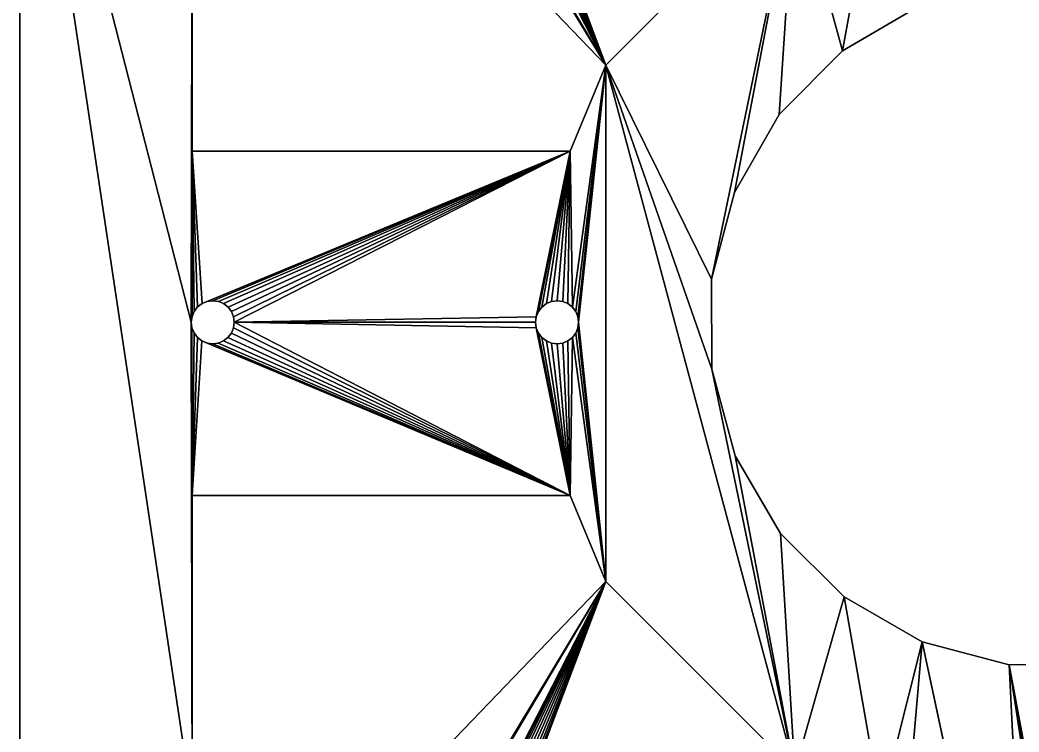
# Model space of a CAD drawing. Header units: metres. Extents: x 0.5 to 11.6, y 0.4 to 11.6.
# Drawn here: x 5.632 to 8.533, y 7.42 to 9.488 of the extents above; entities that cross this region are included whole.
import ezdxf

# ---------------------------------------------------------------- set-up
doc = ezdxf.new("R2010")
doc.units = ezdxf.units.M

msp = doc.modelspace()

# ---------------------------------------------------------------- meshes
at = {"layer": 'OutsideLine'}
mesh = msp.add_polyface(dxfattribs=at)
corners = [(8.132, 10.9198), (8.5645, 11.0666), (8.2466, 9.5302), (8.5623, 11.0504), (8.4985, 9.5985), (7.6409, 8.4741), (7.3329, 9.3575), (7.6401, 8.7351), (6.9554, 10.3703), (6.9463, 10.8055), (7.882, 9.9065), (6.9622, 10.3555), (6.965, 10.3394), (7.707, 8.9875), (7.8368, 9.2139), (8.0209, 9.3991), (8.132, 10.0101), (8.5737, 10.019), (8.7596, 9.5993), (8.5674, 10.034), (8.5652, 10.0502), (8.5837, 10.0061), (8.5967, 9.9962), (8.5707, 11.0191), (8.5673, 10.0664), (8.5735, 10.0815), (8.5806, 11.0062), (8.5834, 10.0945), (8.5936, 10.9963), (8.5963, 10.1044), (8.6087, 10.99), (8.6114, 10.1107), (8.6248, 10.9879), (8.6276, 10.1129), (8.641, 10.99), (8.6437, 10.1108), (7.1477, 8.6546), (7.2294, 9.1075), (7.1607, 8.6645), (7.1757, 8.6707), (7.1919, 8.6729), (7.2081, 8.6707), (7.2232, 8.6645), (7.2361, 8.6546), (7.246, 8.6416), (7.2523, 8.6265), (7.2544, 8.6104), (7.3329, 7.8575)]
mesh.append_faces([[corners[k] for k in face] for face in [(2, 3, 4), (5, 6, 7), (8, 10, 11), (11, 10, 12), (7, 10, 13), (13, 10, 14), (14, 10, 15), (15, 16, 2), (4, 17, 18), (17, 4, 19), (19, 4, 20), (20, 23, 24), (24, 23, 25), (25, 26, 27), (27, 28, 29), (29, 30, 31), (31, 32, 33), (33, 34, 35), (36, 37, 38), (38, 37, 39), (39, 37, 40), (40, 37, 41), (41, 37, 42), (42, 37, 43), (43, 6, 44), (44, 6, 45), (45, 6, 46)]], dxfattribs={"vtx0": -1, "vtx1": -1})
mesh.append_faces([[corners[k] for k in face] for face in [(0, 1, 2), (12, 10, 6), (6, 10, 7), (20, 4, 3), (46, 6, 47)]], dxfattribs={"vtx0": -1, "vtx1": -1, "vtx2": -1})
mesh.append_faces([[corners[k] for k in face] for face in [(8, 9, 10), (15, 10, 16), (2, 16, 0), (18, 17, 21), (18, 21, 22), (43, 37, 6)]], dxfattribs={"vtx0": -1, "vtx2": -1})
mesh = msp.add_polyface(dxfattribs=at)
corners = [(8.5645, 11.0666, 0.0625), (8.132, 10.9198, 0.0625), (8.2466, 9.5302, 0.0625), (8.5623, 11.0504, 0.0625), (8.4985, 9.5985, 0.0625), (6.9463, 10.8055, 0.0625), (6.9554, 10.3703, 0.0625), (7.882, 9.9065, 0.0625), (6.9622, 10.3555, 0.0625), (6.965, 10.3394, 0.0625), (7.3329, 9.3575, 0.0625), (7.6401, 8.7351, 0.0625), (7.707, 8.9875, 0.0625), (7.8368, 9.2139, 0.0625), (8.0209, 9.3991, 0.0625), (8.132, 10.0101, 0.0625), (7.6409, 8.4741, 0.0625), (8.5707, 11.0191, 0.0625), (8.5652, 10.0502, 0.0625), (8.5673, 10.0664, 0.0625), (8.5735, 10.0815, 0.0625), (8.5806, 11.0062, 0.0625), (8.5834, 10.0945, 0.0625), (8.5936, 10.9963, 0.0625), (8.5963, 10.1044, 0.0625), (8.6087, 10.99, 0.0625), (8.6114, 10.1107, 0.0625), (8.6248, 10.9879, 0.0625), (8.6276, 10.1129, 0.0625), (8.641, 10.99, 0.0625), (8.6437, 10.1108, 0.0625), (8.5674, 10.034, 0.0625), (8.5737, 10.019, 0.0625), (8.7596, 9.5993, 0.0625), (8.5837, 10.0061, 0.0625), (8.5967, 9.9962, 0.0625), (7.2294, 9.1075, 0.0625), (7.1378, 8.6416, 0.0625), (7.1477, 8.6546, 0.0625), (7.1607, 8.6645, 0.0625), (7.1757, 8.6707, 0.0625), (7.1919, 8.6729, 0.0625), (7.2081, 8.6707, 0.0625), (7.2232, 8.6645, 0.0625), (7.2361, 8.6546, 0.0625), (7.246, 8.6416, 0.0625), (7.2523, 8.6265, 0.0625), (7.2544, 8.6104, 0.0625)]
mesh.append_faces([[corners[k] for k in face] for face in [(5, 6, 7), (7, 14, 15), (15, 2, 1), (18, 4, 31), (31, 4, 32), (32, 33, 34), (34, 33, 35), (36, 44, 10)]], dxfattribs={"vtx0": -1, "vtx1": -1})
mesh.append_faces([[corners[k] for k in face] for face in [(0, 1, 2), (7, 9, 10), (7, 10, 11), (4, 18, 3)]], dxfattribs={"vtx0": -1, "vtx1": -1, "vtx2": -1})
mesh.append_faces([[corners[k] for k in face] for face in [(3, 2, 4), (7, 6, 8), (7, 8, 9), (7, 11, 12), (7, 12, 13), (7, 13, 14), (15, 14, 2), (10, 16, 11), (17, 18, 19), (17, 19, 20), (21, 20, 22), (23, 22, 24), (25, 24, 26), (27, 26, 28), (29, 28, 30), (32, 4, 33), (36, 37, 38), (36, 38, 39), (36, 39, 40), (36, 40, 41), (36, 41, 42), (36, 42, 43), (36, 43, 44), (10, 44, 45), (10, 45, 46), (10, 46, 47)]], dxfattribs={"vtx0": -1, "vtx2": -1})
mesh = msp.add_polyface(dxfattribs=at)
corners = [(5.632, 10.5518), (6.132, 9.9912), (6.1294, 8.6105), (6.3197, 10.8725), (6.1316, 8.6267), (6.132, 7.2119), (6.321, 10.8402), (6.4339, 10.2932), (6.436, 10.8297), (7.3329, 9.3575), (6.4416, 10.845), (6.4431, 10.8612), (6.8497, 10.3035), (6.8428, 10.3183), (6.8401, 10.3344), (6.8601, 10.291), (6.8734, 10.2816), (6.8888, 10.2759), (6.905, 10.2745), (6.9211, 10.2772), (6.9359, 10.2841), (6.9484, 10.2945), (6.9579, 10.3078), (6.9635, 10.3231), (6.965, 10.3394), (6.132, 9.1075), (6.1379, 8.6418), (6.1478, 8.6547), (6.1608, 8.6646), (7.2294, 9.1075), (6.1759, 8.6708), (6.1921, 8.6729), (6.2083, 8.6707), (6.2233, 8.6644), (6.2362, 8.6544), (6.2461, 8.6415), (6.2523, 8.6264), (6.2544, 8.6102), (7.1315, 8.6265), (7.1294, 8.6104), (7.1378, 8.6416), (7.1477, 8.6546)]
mesh.append_faces([[corners[k] for k in face] for face in [(2, 1, 4), (1, 6, 7), (7, 8, 9), (12, 11, 13), (13, 11, 14), (4, 25, 26), (25, 4, 1), (26, 25, 27), (27, 25, 28), (28, 29, 30), (30, 29, 31), (31, 29, 32), (32, 29, 33), (33, 29, 34), (34, 29, 35), (35, 29, 36), (36, 29, 37), (38, 29, 40), (40, 29, 41)]], dxfattribs={"vtx0": -1, "vtx1": -1})
mesh.append_faces([[corners[k] for k in face] for face in [(0, 1, 2), (1, 0, 3), (5, 0, 2), (9, 11, 12), (37, 29, 38)]], dxfattribs={"vtx0": -1, "vtx1": -1, "vtx2": -1})
mesh.append_faces([[corners[k] for k in face] for face in [(9, 8, 10), (9, 10, 11), (9, 12, 15), (9, 15, 16), (9, 16, 17), (9, 17, 18), (9, 18, 19), (9, 19, 20), (9, 20, 21), (9, 21, 22), (9, 22, 23), (9, 23, 24), (28, 25, 29), (37, 38, 39)]], dxfattribs={"vtx0": -1, "vtx2": -1})
mesh = msp.add_polyface(dxfattribs=at)
corners = [(6.9463, 10.8055, 0.0625), (6.8416, 10.3507, 0.0625), (6.8472, 10.366, 0.0625), (5.632, 10.5518, 0.0625), (6.132, 7.2119, 0.0625), (6.1294, 8.6105, 0.0625), (6.3197, 10.8725, 0.0625), (6.132, 9.9912, 0.0625), (6.1316, 8.6267, 0.0625), (6.132, 9.1075, 0.0625), (6.321, 10.8402, 0.0625), (6.4339, 10.2932, 0.0625), (6.436, 10.8297, 0.0625), (7.3329, 9.3575, 0.0625), (6.4416, 10.845, 0.0625), (6.4431, 10.8612, 0.0625), (6.8497, 10.3035, 0.0625), (6.8428, 10.3183, 0.0625), (6.8401, 10.3344, 0.0625), (6.8601, 10.291, 0.0625), (6.8734, 10.2816, 0.0625), (6.8888, 10.2759, 0.0625), (6.905, 10.2745, 0.0625), (6.9211, 10.2772, 0.0625), (6.9359, 10.2841, 0.0625), (6.9484, 10.2945, 0.0625), (6.9579, 10.3078, 0.0625), (6.9635, 10.3231, 0.0625), (6.965, 10.3394, 0.0625), (6.1379, 8.6418, 0.0625), (6.1478, 8.6547, 0.0625), (6.1608, 8.6646, 0.0625), (7.2294, 9.1075, 0.0625), (6.1759, 8.6708, 0.0625), (6.1921, 8.6729, 0.0625), (6.2083, 8.6707, 0.0625), (6.2233, 8.6644, 0.0625), (6.2362, 8.6544, 0.0625), (6.2461, 8.6415, 0.0625), (6.2523, 8.6264, 0.0625), (6.2544, 8.6102, 0.0625), (7.1315, 8.6265, 0.0625), (7.1294, 8.6104, 0.0625), (7.1378, 8.6416, 0.0625)]
mesh.append_faces([[corners[k] for k in face] for face in [(7, 8, 9), (12, 13, 14), (14, 13, 15), (16, 13, 19), (19, 13, 20), (20, 13, 21), (21, 13, 22), (22, 13, 23), (23, 13, 24), (24, 13, 25), (25, 13, 26), (26, 13, 27), (27, 13, 28), (29, 9, 8), (9, 31, 32), (41, 40, 42)]], dxfattribs={"vtx0": -1, "vtx1": -1})
mesh.append_faces([[corners[k] for k in face] for face in [(3, 4, 5), (6, 3, 7), (7, 3, 5), (15, 13, 16), (32, 40, 41)]], dxfattribs={"vtx0": -1, "vtx1": -1, "vtx2": -1})
mesh.append_faces([[corners[k] for k in face] for face in [(0, 1, 2), (7, 5, 8), (10, 7, 11), (12, 11, 13), (15, 16, 17), (15, 17, 18), (9, 29, 30), (9, 30, 31), (32, 31, 33), (32, 33, 34), (32, 34, 35), (32, 35, 36), (32, 36, 37), (32, 37, 38), (32, 38, 39), (32, 39, 40), (32, 41, 43)]], dxfattribs={"vtx0": -1, "vtx2": -1})
mesh = msp.add_polyface(dxfattribs=at)
corners = [(6.321, 6.3376), (5.632, 6.6631), (6.132, 7.2119), (5.632, 10.5518), (6.1294, 8.6105), (6.1315, 8.5944), (6.9463, 6.4095), (6.8428, 6.8595), (6.8497, 6.8447), (6.3197, 6.37), (6.4339, 6.9218), (6.4404, 6.3748), (7.3329, 7.8575), (6.4431, 6.3587), (6.8472, 6.9071), (6.8416, 6.8918), (6.8566, 6.9205), (6.8692, 6.9309), (6.884, 6.9377), (6.9, 6.9405), (6.9163, 6.939), (6.9316, 6.9334), (6.9449, 6.924), (6.9554, 6.9114), (6.9622, 6.8966), (6.965, 6.8805), (6.132, 8.1075), (6.1377, 8.5793), (6.1476, 8.5663), (6.1605, 8.5563), (7.2294, 8.1075), (6.1756, 8.55), (6.1917, 8.5479), (6.2079, 8.5499), (6.223, 8.5561), (6.236, 8.566), (6.2459, 8.579), (6.2522, 8.594), (6.2544, 8.6102), (7.1315, 8.5942), (7.1294, 8.6104), (7.1378, 8.5791), (7.1477, 8.5662), (7.1607, 8.5562), (7.1757, 8.55)]
mesh.append_faces([[corners[k] for k in face] for face in [(11, 12, 13), (14, 12, 16), (16, 12, 17), (17, 12, 18), (18, 12, 19), (19, 12, 20), (20, 12, 21), (21, 12, 22), (22, 12, 23), (23, 12, 24), (24, 12, 25), (26, 29, 30), (39, 38, 40)]], dxfattribs={"vtx0": -1, "vtx1": -1})
mesh.append_faces([[corners[k] for k in face] for face in [(0, 1, 2), (13, 12, 14), (30, 38, 39)]], dxfattribs={"vtx0": -1, "vtx1": -1, "vtx2": -1})
mesh.append_faces([[corners[k] for k in face] for face in [(2, 1, 3), (2, 4, 5), (6, 7, 8), (9, 2, 10), (11, 10, 12), (13, 14, 15), (5, 26, 2), (26, 5, 27), (26, 27, 28), (26, 28, 29), (30, 29, 31), (30, 31, 32), (30, 32, 33), (30, 33, 34), (30, 34, 35), (30, 35, 36), (30, 36, 37), (30, 37, 38), (30, 39, 41), (30, 41, 42), (30, 42, 43), (30, 43, 44)]], dxfattribs={"vtx0": -1, "vtx2": -1})
mesh = msp.add_polyface(dxfattribs=at)
corners = [(6.8428, 6.8595, 0.0625), (6.9463, 6.4095, 0.0625), (6.8497, 6.8447, 0.0625), (6.8601, 6.8321, 0.0625), (5.632, 6.6631, 0.0625), (6.132, 7.2119, 0.0625), (5.632, 10.5518, 0.0625), (6.321, 6.3376, 0.0625), (6.1294, 8.6105, 0.0625), (6.1315, 8.5944, 0.0625), (6.132, 8.1075, 0.0625), (6.1377, 8.5793, 0.0625), (6.1476, 8.5663, 0.0625), (6.1605, 8.5563, 0.0625), (7.2294, 8.1075, 0.0625), (6.1756, 8.55, 0.0625), (6.1917, 8.5479, 0.0625), (6.2079, 8.5499, 0.0625), (6.223, 8.5561, 0.0625), (6.236, 8.566, 0.0625), (6.2459, 8.579, 0.0625), (6.2522, 8.594, 0.0625), (6.2544, 8.6102, 0.0625), (7.1315, 8.5942, 0.0625), (7.1294, 8.6104, 0.0625), (7.1378, 8.5791, 0.0625), (7.1477, 8.5662, 0.0625), (7.1607, 8.5562, 0.0625), (6.3197, 6.37, 0.0625), (6.4339, 6.9218, 0.0625), (6.4404, 6.3748, 0.0625), (7.3329, 7.8575, 0.0625), (6.4431, 6.3587, 0.0625), (6.8472, 6.9071, 0.0625), (6.8416, 6.8918, 0.0625), (6.8566, 6.9205, 0.0625), (6.8692, 6.9309, 0.0625), (6.884, 6.9377, 0.0625), (6.9, 6.9405, 0.0625), (6.9163, 6.939, 0.0625), (6.9316, 6.9334, 0.0625), (6.9449, 6.924, 0.0625), (6.9554, 6.9114, 0.0625), (6.9622, 6.8966, 0.0625), (6.965, 6.8805, 0.0625)]
mesh.append_faces([[corners[k] for k in face] for face in [(0, 1, 2), (2, 1, 3), (4, 5, 6), (8, 5, 9), (9, 10, 11), (10, 9, 5), (11, 10, 12), (12, 10, 13), (13, 14, 15), (15, 14, 16), (16, 14, 17), (17, 14, 18), (18, 14, 19), (19, 14, 20), (20, 14, 21), (21, 14, 22), (23, 14, 25), (25, 14, 26), (26, 14, 27), (5, 28, 29), (29, 30, 31), (33, 32, 34)]], dxfattribs={"vtx0": -1, "vtx1": -1})
mesh.append_faces([[corners[k] for k in face] for face in [(5, 4, 7), (22, 14, 23), (31, 32, 33)]], dxfattribs={"vtx0": -1, "vtx1": -1, "vtx2": -1})
mesh.append_faces([[corners[k] for k in face] for face in [(13, 10, 14), (22, 23, 24), (31, 30, 32), (31, 33, 35), (31, 35, 36), (31, 36, 37), (31, 37, 38), (31, 38, 39), (31, 39, 40), (31, 40, 41), (31, 41, 42), (31, 42, 43), (31, 43, 44)]], dxfattribs={"vtx0": -1, "vtx2": -1})
mesh = msp.add_polyface(dxfattribs=at)
corners = [(5.632, 10.5518, 0.0625), (5.632, 6.6631), (5.632, 6.6631, 0.0625), (5.632, 10.5518)]
mesh.append_faces([[corners[k] for k in face] for face in [(0, 1, 2), (1, 0, 3)]], dxfattribs={"vtx0": -1})
mesh = msp.add_polyface(dxfattribs=at)
corners = [(6.4339, 10.2932, 0.0625), (7.3329, 9.3575), (7.3329, 9.3575, 0.0625), (6.4339, 10.2932)]
mesh.append_faces([[corners[k] for k in face] for face in [(0, 1, 2), (1, 0, 3)]], dxfattribs={"vtx0": -1})
mesh = msp.add_polyface(dxfattribs=at)
corners = [(6.132, 9.9912), (6.132, 9.1075, 0.0625), (6.132, 9.1075), (6.132, 9.9912, 0.0625)]
mesh.append_faces([[corners[k] for k in face] for face in [(0, 1, 2), (1, 0, 3)]], dxfattribs={"vtx0": -1})
mesh = msp.add_polyface(dxfattribs=at)
corners = [(8.2466, 9.5302, 0.0625), (8.0209, 9.3991), (8.2466, 9.5302), (8.0209, 9.3991, 0.0625)]
mesh.append_faces([[corners[k] for k in face] for face in [(0, 1, 2), (1, 0, 3)]], dxfattribs={"vtx0": -1})
mesh = msp.add_polyface(dxfattribs=at)
corners = [(8.0209, 9.3991), (7.8368, 9.2139, 0.0625), (7.8368, 9.2139), (8.0209, 9.3991, 0.0625)]
mesh.append_faces([[corners[k] for k in face] for face in [(0, 1, 2), (1, 0, 3)]], dxfattribs={"vtx0": -1})
mesh = msp.add_polyface(dxfattribs=at)
corners = [(8.5787, 6.1542), (8.132, 6.2914), (8.252, 7.6825), (8.5766, 6.1703), (8.5043, 7.6157), (8.5736, 7.1701), (8.5758, 7.154), (6.9463, 6.4095), (6.9484, 6.8356), (7.882, 7.3084), (6.9579, 6.849), (6.9635, 6.8643), (6.965, 6.8805), (7.3329, 7.8575), (7.3329, 9.3575), (7.6409, 8.4741), (7.7092, 8.2221), (7.8404, 7.9964), (8.0255, 7.8124), (8.132, 7.2049), (8.5757, 7.1863), (8.5819, 7.2014), (8.7654, 7.6164), (8.5918, 7.2144), (8.6047, 7.2244), (8.6198, 7.2307), (8.5821, 7.1389), (8.5849, 6.2016), (8.5921, 7.126), (8.5949, 6.2145), (8.6051, 7.1161), (8.6078, 6.2245), (8.6201, 7.1099), (8.6229, 6.2307), (8.6363, 7.1078), (8.6391, 6.2328), (8.6525, 7.11), (8.6552, 6.2307), (8.6676, 7.1163), (7.2294, 8.1075), (7.1757, 8.55), (7.1919, 8.5479), (7.2081, 8.55), (7.2232, 8.5562), (7.2361, 8.5662), (7.246, 8.5791), (7.2523, 8.5942), (7.2544, 8.6104)]
mesh.append_faces([[corners[k] for k in face] for face in [(7, 8, 9), (9, 18, 19), (19, 2, 1), (20, 4, 21), (21, 22, 23), (23, 22, 24), (24, 22, 25), (26, 3, 6), (39, 44, 13)]], dxfattribs={"vtx0": -1, "vtx1": -1})
mesh.append_faces([[corners[k] for k in face] for face in [(0, 1, 2), (3, 4, 5), (9, 12, 13), (9, 13, 14), (9, 14, 15)]], dxfattribs={"vtx0": -1, "vtx1": -1, "vtx2": -1})
mesh.append_faces([[corners[k] for k in face] for face in [(3, 2, 4), (3, 5, 6), (9, 8, 10), (9, 10, 11), (9, 11, 12), (9, 15, 16), (9, 16, 17), (9, 17, 18), (19, 18, 2), (4, 20, 5), (21, 4, 22), (27, 26, 28), (29, 28, 30), (31, 30, 32), (33, 32, 34), (35, 34, 36), (37, 36, 38), (39, 40, 41), (39, 41, 42), (39, 42, 43), (39, 43, 44), (13, 44, 45), (13, 45, 46), (13, 46, 47)]], dxfattribs={"vtx0": -1, "vtx2": -1})
mesh = msp.add_polyface(dxfattribs=at)
corners = [(8.132, 7.2049, 0.0625), (8.5787, 6.1542, 0.0625), (8.252, 7.6825, 0.0625), (8.5766, 6.1703, 0.0625), (8.5043, 7.6157, 0.0625), (8.5736, 7.1701, 0.0625), (8.5758, 7.154, 0.0625), (6.9484, 6.8356, 0.0625), (6.9463, 6.4095, 0.0625), (7.882, 7.3084, 0.0625), (6.9579, 6.849, 0.0625), (6.9635, 6.8643, 0.0625), (6.965, 6.8805, 0.0625), (7.3329, 7.8575, 0.0625), (7.3329, 9.3575, 0.0625), (7.6409, 8.4741, 0.0625), (7.7092, 8.2221, 0.0625), (7.8404, 7.9964, 0.0625), (8.0255, 7.8124, 0.0625), (8.5821, 7.1389, 0.0625), (8.5849, 6.2016, 0.0625), (8.5921, 7.126, 0.0625), (8.5949, 6.2145, 0.0625), (8.6051, 7.1161, 0.0625), (8.6078, 6.2245, 0.0625), (8.6201, 7.1099, 0.0625), (8.6229, 6.2307, 0.0625), (8.6363, 7.1078, 0.0625), (8.6391, 6.2328, 0.0625), (8.6525, 7.11, 0.0625), (8.6552, 6.2307, 0.0625), (8.6676, 7.1163, 0.0625), (8.5819, 7.2014, 0.0625), (8.7654, 7.6164, 0.0625), (8.5757, 7.1863, 0.0625), (8.5918, 7.2144, 0.0625), (8.6047, 7.2244, 0.0625), (7.1607, 8.5562, 0.0625), (7.2294, 8.1075, 0.0625), (7.1757, 8.55, 0.0625), (7.1919, 8.5479, 0.0625), (7.2081, 8.55, 0.0625), (7.2232, 8.5562, 0.0625), (7.2361, 8.5662, 0.0625), (7.246, 8.5791, 0.0625), (7.2523, 8.5942, 0.0625), (7.2544, 8.6104, 0.0625)]
mesh.append_faces([[corners[k] for k in face] for face in [(2, 3, 4), (5, 3, 6), (7, 9, 10), (10, 9, 11), (11, 9, 12), (15, 9, 16), (16, 9, 17), (17, 9, 18), (18, 0, 2), (19, 20, 21), (21, 22, 23), (23, 24, 25), (25, 26, 27), (27, 28, 29), (29, 30, 31), (4, 32, 33), (32, 4, 34), (34, 4, 5), (37, 38, 39), (39, 38, 40), (40, 38, 41), (41, 38, 42), (42, 38, 43), (43, 13, 44), (44, 13, 45), (45, 13, 46)]], dxfattribs={"vtx0": -1, "vtx1": -1})
mesh.append_faces([[corners[k] for k in face] for face in [(0, 1, 2), (4, 3, 5), (12, 9, 13), (13, 9, 14), (14, 9, 15), (14, 46, 13)]], dxfattribs={"vtx0": -1, "vtx1": -1, "vtx2": -1})
mesh.append_faces([[corners[k] for k in face] for face in [(7, 8, 9), (18, 9, 0), (3, 19, 6), (33, 32, 35), (33, 35, 36), (43, 38, 13)]], dxfattribs={"vtx0": -1, "vtx2": -1})
mesh = msp.add_polyface(dxfattribs=at)
corners = [(7.3329, 9.3575, 0.0625), (7.2294, 9.1075), (7.2294, 9.1075, 0.0625), (7.3329, 9.3575)]
mesh.append_faces([[corners[k] for k in face] for face in [(0, 1, 2), (1, 0, 3)]], dxfattribs={"vtx0": -1})
mesh = msp.add_polyface(dxfattribs=at)
corners = [(7.8368, 9.2139), (7.707, 8.9875, 0.0625), (7.707, 8.9875), (7.8368, 9.2139, 0.0625)]
mesh.append_faces([[corners[k] for k in face] for face in [(0, 1, 2), (1, 0, 3)]], dxfattribs={"vtx0": -1})
mesh = msp.add_polyface(dxfattribs=at)
corners = [(6.132, 9.1075, 0.0625), (7.2294, 9.1075), (6.132, 9.1075), (7.2294, 9.1075, 0.0625)]
mesh.append_faces([[corners[k] for k in face] for face in [(0, 1, 2), (1, 0, 3)]], dxfattribs={"vtx0": -1})
mesh = msp.add_polyface(dxfattribs=at)
corners = [(7.707, 8.9875), (7.6401, 8.7351, 0.0625), (7.6401, 8.7351), (7.707, 8.9875, 0.0625)]
mesh.append_faces([[corners[k] for k in face] for face in [(0, 1, 2), (1, 0, 3)]], dxfattribs={"vtx0": -1})
mesh = msp.add_polyface(dxfattribs=at)
corners = [(7.6401, 8.7351), (7.6409, 8.4741, 0.0625), (7.6409, 8.4741), (7.6401, 8.7351, 0.0625)]
mesh.append_faces([[corners[k] for k in face] for face in [(0, 1, 2), (1, 0, 3)]], dxfattribs={"vtx0": -1})
mesh = msp.add_polyface(dxfattribs=at)
corners = [(6.1478, 8.6547), (6.1379, 8.6418, 0.0625), (6.1379, 8.6418), (6.1478, 8.6547, 0.0625)]
mesh.append_faces([[corners[k] for k in face] for face in [(0, 1, 2), (1, 0, 3)]], dxfattribs={"vtx0": -1})
mesh = msp.add_polyface(dxfattribs=at)
corners = [(6.1608, 8.6646, 0.0625), (6.1478, 8.6547), (6.1608, 8.6646), (6.1478, 8.6547, 0.0625)]
mesh.append_faces([[corners[k] for k in face] for face in [(0, 1, 2), (1, 0, 3)]], dxfattribs={"vtx0": -1})
mesh = msp.add_polyface(dxfattribs=at)
corners = [(6.1759, 8.6708, 0.0625), (6.1608, 8.6646), (6.1759, 8.6708), (6.1608, 8.6646, 0.0625)]
mesh.append_faces([[corners[k] for k in face] for face in [(0, 1, 2), (1, 0, 3)]], dxfattribs={"vtx0": -1})
mesh = msp.add_polyface(dxfattribs=at)
corners = [(6.1921, 8.6729, 0.0625), (6.1759, 8.6708), (6.1921, 8.6729), (6.1759, 8.6708, 0.0625)]
mesh.append_faces([[corners[k] for k in face] for face in [(0, 1, 2), (1, 0, 3)]], dxfattribs={"vtx0": -1})
mesh = msp.add_polyface(dxfattribs=at)
corners = [(6.2083, 8.6707, 0.0625), (6.1921, 8.6729), (6.2083, 8.6707), (6.1921, 8.6729, 0.0625)]
mesh.append_faces([[corners[k] for k in face] for face in [(0, 1, 2), (1, 0, 3)]], dxfattribs={"vtx0": -1})
mesh = msp.add_polyface(dxfattribs=at)
corners = [(6.2233, 8.6644, 0.0625), (6.2083, 8.6707), (6.2233, 8.6644), (6.2083, 8.6707, 0.0625)]
mesh.append_faces([[corners[k] for k in face] for face in [(0, 1, 2), (1, 0, 3)]], dxfattribs={"vtx0": -1})
mesh = msp.add_polyface(dxfattribs=at)
corners = [(6.2362, 8.6544, 0.0625), (6.2233, 8.6644), (6.2362, 8.6544), (6.2233, 8.6644, 0.0625)]
mesh.append_faces([[corners[k] for k in face] for face in [(0, 1, 2), (1, 0, 3)]], dxfattribs={"vtx0": -1})
mesh = msp.add_polyface(dxfattribs=at)
corners = [(6.2362, 8.6544, 0.0625), (6.2461, 8.6415), (6.2461, 8.6415, 0.0625), (6.2362, 8.6544)]
mesh.append_faces([[corners[k] for k in face] for face in [(0, 1, 2), (1, 0, 3)]], dxfattribs={"vtx0": -1})
mesh = msp.add_polyface(dxfattribs=at)
corners = [(7.1477, 8.6546), (7.1378, 8.6416, 0.0625), (7.1378, 8.6416), (7.1477, 8.6546, 0.0625)]
mesh.append_faces([[corners[k] for k in face] for face in [(0, 1, 2), (1, 0, 3)]], dxfattribs={"vtx0": -1})
mesh = msp.add_polyface(dxfattribs=at)
corners = [(7.1607, 8.6645, 0.0625), (7.1477, 8.6546), (7.1607, 8.6645), (7.1477, 8.6546, 0.0625)]
mesh.append_faces([[corners[k] for k in face] for face in [(0, 1, 2), (1, 0, 3)]], dxfattribs={"vtx0": -1})
mesh = msp.add_polyface(dxfattribs=at)
corners = [(7.1757, 8.6707, 0.0625), (7.1607, 8.6645), (7.1757, 8.6707), (7.1607, 8.6645, 0.0625)]
mesh.append_faces([[corners[k] for k in face] for face in [(0, 1, 2), (1, 0, 3)]], dxfattribs={"vtx0": -1})
mesh = msp.add_polyface(dxfattribs=at)
corners = [(7.1919, 8.6729, 0.0625), (7.1757, 8.6707), (7.1919, 8.6729), (7.1757, 8.6707, 0.0625)]
mesh.append_faces([[corners[k] for k in face] for face in [(0, 1, 2), (1, 0, 3)]], dxfattribs={"vtx0": -1})
mesh = msp.add_polyface(dxfattribs=at)
corners = [(7.2081, 8.6707, 0.0625), (7.1919, 8.6729), (7.2081, 8.6707), (7.1919, 8.6729, 0.0625)]
mesh.append_faces([[corners[k] for k in face] for face in [(0, 1, 2), (1, 0, 3)]], dxfattribs={"vtx0": -1})
mesh = msp.add_polyface(dxfattribs=at)
corners = [(7.2232, 8.6645, 0.0625), (7.2081, 8.6707), (7.2232, 8.6645), (7.2081, 8.6707, 0.0625)]
mesh.append_faces([[corners[k] for k in face] for face in [(0, 1, 2), (1, 0, 3)]], dxfattribs={"vtx0": -1})
mesh = msp.add_polyface(dxfattribs=at)
corners = [(7.2361, 8.6546, 0.0625), (7.2232, 8.6645), (7.2361, 8.6546), (7.2232, 8.6645, 0.0625)]
mesh.append_faces([[corners[k] for k in face] for face in [(0, 1, 2), (1, 0, 3)]], dxfattribs={"vtx0": -1})
mesh = msp.add_polyface(dxfattribs=at)
corners = [(7.2361, 8.6546, 0.0625), (7.246, 8.6416), (7.246, 8.6416, 0.0625), (7.2361, 8.6546)]
mesh.append_faces([[corners[k] for k in face] for face in [(0, 1, 2), (1, 0, 3)]], dxfattribs={"vtx0": -1})
mesh = msp.add_polyface(dxfattribs=at)
corners = [(6.1316, 8.6267), (6.1294, 8.6105, 0.0625), (6.1294, 8.6105), (6.1316, 8.6267, 0.0625)]
mesh.append_faces([[corners[k] for k in face] for face in [(0, 1, 2), (1, 0, 3)]], dxfattribs={"vtx0": -1})
mesh = msp.add_polyface(dxfattribs=at)
corners = [(6.1379, 8.6418), (6.1316, 8.6267, 0.0625), (6.1316, 8.6267), (6.1379, 8.6418, 0.0625)]
mesh.append_faces([[corners[k] for k in face] for face in [(0, 1, 2), (1, 0, 3)]], dxfattribs={"vtx0": -1})
mesh = msp.add_polyface(dxfattribs=at)
corners = [(6.2461, 8.6415, 0.0625), (6.2523, 8.6264), (6.2523, 8.6264, 0.0625), (6.2461, 8.6415)]
mesh.append_faces([[corners[k] for k in face] for face in [(0, 1, 2), (1, 0, 3)]], dxfattribs={"vtx0": -1})
mesh = msp.add_polyface(dxfattribs=at)
corners = [(6.2523, 8.6264, 0.0625), (6.2544, 8.6102), (6.2544, 8.6102, 0.0625), (6.2523, 8.6264)]
mesh.append_faces([[corners[k] for k in face] for face in [(0, 1, 2), (1, 0, 3)]], dxfattribs={"vtx0": -1})
mesh = msp.add_polyface(dxfattribs=at)
corners = [(7.1315, 8.6265), (7.1294, 8.6104, 0.0625), (7.1294, 8.6104), (7.1315, 8.6265, 0.0625)]
mesh.append_faces([[corners[k] for k in face] for face in [(0, 1, 2), (1, 0, 3)]], dxfattribs={"vtx0": -1})
mesh = msp.add_polyface(dxfattribs=at)
corners = [(7.1378, 8.6416), (7.1315, 8.6265, 0.0625), (7.1315, 8.6265), (7.1378, 8.6416, 0.0625)]
mesh.append_faces([[corners[k] for k in face] for face in [(0, 1, 2), (1, 0, 3)]], dxfattribs={"vtx0": -1})
mesh = msp.add_polyface(dxfattribs=at)
corners = [(7.246, 8.6416, 0.0625), (7.2523, 8.6265), (7.2523, 8.6265, 0.0625), (7.246, 8.6416)]
mesh.append_faces([[corners[k] for k in face] for face in [(0, 1, 2), (1, 0, 3)]], dxfattribs={"vtx0": -1})
mesh = msp.add_polyface(dxfattribs=at)
corners = [(7.2523, 8.6265, 0.0625), (7.2544, 8.6104), (7.2544, 8.6104, 0.0625), (7.2523, 8.6265)]
mesh.append_faces([[corners[k] for k in face] for face in [(0, 1, 2), (1, 0, 3)]], dxfattribs={"vtx0": -1})
mesh = msp.add_polyface(dxfattribs=at)
corners = [(6.1294, 8.6105), (6.1315, 8.5944, 0.0625), (6.1315, 8.5944), (6.1294, 8.6105, 0.0625)]
mesh.append_faces([[corners[k] for k in face] for face in [(0, 1, 2), (1, 0, 3)]], dxfattribs={"vtx0": -1})
mesh = msp.add_polyface(dxfattribs=at)
corners = [(6.1315, 8.5944), (6.1377, 8.5793, 0.0625), (6.1377, 8.5793), (6.1315, 8.5944, 0.0625)]
mesh.append_faces([[corners[k] for k in face] for face in [(0, 1, 2), (1, 0, 3)]], dxfattribs={"vtx0": -1})
mesh = msp.add_polyface(dxfattribs=at)
corners = [(6.2522, 8.594, 0.0625), (6.2459, 8.579), (6.2459, 8.579, 0.0625), (6.2522, 8.594)]
mesh.append_faces([[corners[k] for k in face] for face in [(0, 1, 2), (1, 0, 3)]], dxfattribs={"vtx0": -1})
mesh = msp.add_polyface(dxfattribs=at)
corners = [(6.2544, 8.6102, 0.0625), (6.2522, 8.594), (6.2522, 8.594, 0.0625), (6.2544, 8.6102)]
mesh.append_faces([[corners[k] for k in face] for face in [(0, 1, 2), (1, 0, 3)]], dxfattribs={"vtx0": -1})
mesh = msp.add_polyface(dxfattribs=at)
corners = [(7.1294, 8.6104), (7.1315, 8.5942, 0.0625), (7.1315, 8.5942), (7.1294, 8.6104, 0.0625)]
mesh.append_faces([[corners[k] for k in face] for face in [(0, 1, 2), (1, 0, 3)]], dxfattribs={"vtx0": -1})
mesh = msp.add_polyface(dxfattribs=at)
corners = [(7.1315, 8.5942), (7.1378, 8.5791, 0.0625), (7.1378, 8.5791), (7.1315, 8.5942, 0.0625)]
mesh.append_faces([[corners[k] for k in face] for face in [(0, 1, 2), (1, 0, 3)]], dxfattribs={"vtx0": -1})
mesh = msp.add_polyface(dxfattribs=at)
corners = [(7.2523, 8.5942, 0.0625), (7.246, 8.5791), (7.246, 8.5791, 0.0625), (7.2523, 8.5942)]
mesh.append_faces([[corners[k] for k in face] for face in [(0, 1, 2), (1, 0, 3)]], dxfattribs={"vtx0": -1})
mesh = msp.add_polyface(dxfattribs=at)
corners = [(7.2544, 8.6104, 0.0625), (7.2523, 8.5942), (7.2523, 8.5942, 0.0625), (7.2544, 8.6104)]
mesh.append_faces([[corners[k] for k in face] for face in [(0, 1, 2), (1, 0, 3)]], dxfattribs={"vtx0": -1})
mesh = msp.add_polyface(dxfattribs=at)
corners = [(6.1377, 8.5793), (6.1476, 8.5663, 0.0625), (6.1476, 8.5663), (6.1377, 8.5793, 0.0625)]
mesh.append_faces([[corners[k] for k in face] for face in [(0, 1, 2), (1, 0, 3)]], dxfattribs={"vtx0": -1})
mesh = msp.add_polyface(dxfattribs=at)
corners = [(6.1476, 8.5663, 0.0625), (6.1605, 8.5563), (6.1476, 8.5663), (6.1605, 8.5563, 0.0625)]
mesh.append_faces([[corners[k] for k in face] for face in [(0, 1, 2), (1, 0, 3)]], dxfattribs={"vtx0": -1})
mesh = msp.add_polyface(dxfattribs=at)
corners = [(6.223, 8.5561, 0.0625), (6.236, 8.566), (6.223, 8.5561), (6.236, 8.566, 0.0625)]
mesh.append_faces([[corners[k] for k in face] for face in [(0, 1, 2), (1, 0, 3)]], dxfattribs={"vtx0": -1})
mesh = msp.add_polyface(dxfattribs=at)
corners = [(6.2459, 8.579, 0.0625), (6.236, 8.566), (6.236, 8.566, 0.0625), (6.2459, 8.579)]
mesh.append_faces([[corners[k] for k in face] for face in [(0, 1, 2), (1, 0, 3)]], dxfattribs={"vtx0": -1})
mesh = msp.add_polyface(dxfattribs=at)
corners = [(7.1378, 8.5791), (7.1477, 8.5662, 0.0625), (7.1477, 8.5662), (7.1378, 8.5791, 0.0625)]
mesh.append_faces([[corners[k] for k in face] for face in [(0, 1, 2), (1, 0, 3)]], dxfattribs={"vtx0": -1})
mesh = msp.add_polyface(dxfattribs=at)
corners = [(7.1477, 8.5662, 0.0625), (7.1607, 8.5562), (7.1477, 8.5662), (7.1607, 8.5562, 0.0625)]
mesh.append_faces([[corners[k] for k in face] for face in [(0, 1, 2), (1, 0, 3)]], dxfattribs={"vtx0": -1})
mesh = msp.add_polyface(dxfattribs=at)
corners = [(7.2232, 8.5562, 0.0625), (7.2361, 8.5662), (7.2232, 8.5562), (7.2361, 8.5662, 0.0625)]
mesh.append_faces([[corners[k] for k in face] for face in [(0, 1, 2), (1, 0, 3)]], dxfattribs={"vtx0": -1})
mesh = msp.add_polyface(dxfattribs=at)
corners = [(7.246, 8.5791, 0.0625), (7.2361, 8.5662), (7.2361, 8.5662, 0.0625), (7.246, 8.5791)]
mesh.append_faces([[corners[k] for k in face] for face in [(0, 1, 2), (1, 0, 3)]], dxfattribs={"vtx0": -1})
mesh = msp.add_polyface(dxfattribs=at)
corners = [(6.1605, 8.5563, 0.0625), (6.1756, 8.55), (6.1605, 8.5563), (6.1756, 8.55, 0.0625)]
mesh.append_faces([[corners[k] for k in face] for face in [(0, 1, 2), (1, 0, 3)]], dxfattribs={"vtx0": -1})
mesh = msp.add_polyface(dxfattribs=at)
corners = [(6.1756, 8.55, 0.0625), (6.1917, 8.5479), (6.1756, 8.55), (6.1917, 8.5479, 0.0625)]
mesh.append_faces([[corners[k] for k in face] for face in [(0, 1, 2), (1, 0, 3)]], dxfattribs={"vtx0": -1})
mesh = msp.add_polyface(dxfattribs=at)
corners = [(6.1917, 8.5479, 0.0625), (6.2079, 8.5499), (6.1917, 8.5479), (6.2079, 8.5499, 0.0625)]
mesh.append_faces([[corners[k] for k in face] for face in [(0, 1, 2), (1, 0, 3)]], dxfattribs={"vtx0": -1})
mesh = msp.add_polyface(dxfattribs=at)
corners = [(6.2079, 8.5499, 0.0625), (6.223, 8.5561), (6.2079, 8.5499), (6.223, 8.5561, 0.0625)]
mesh.append_faces([[corners[k] for k in face] for face in [(0, 1, 2), (1, 0, 3)]], dxfattribs={"vtx0": -1})
mesh = msp.add_polyface(dxfattribs=at)
corners = [(7.1607, 8.5562, 0.0625), (7.1757, 8.55), (7.1607, 8.5562), (7.1757, 8.55, 0.0625)]
mesh.append_faces([[corners[k] for k in face] for face in [(0, 1, 2), (1, 0, 3)]], dxfattribs={"vtx0": -1})
mesh = msp.add_polyface(dxfattribs=at)
corners = [(7.1757, 8.55, 0.0625), (7.1919, 8.5479), (7.1757, 8.55), (7.1919, 8.5479, 0.0625)]
mesh.append_faces([[corners[k] for k in face] for face in [(0, 1, 2), (1, 0, 3)]], dxfattribs={"vtx0": -1})
mesh = msp.add_polyface(dxfattribs=at)
corners = [(7.1919, 8.5479, 0.0625), (7.2081, 8.55), (7.1919, 8.5479), (7.2081, 8.55, 0.0625)]
mesh.append_faces([[corners[k] for k in face] for face in [(0, 1, 2), (1, 0, 3)]], dxfattribs={"vtx0": -1})
mesh = msp.add_polyface(dxfattribs=at)
corners = [(7.2081, 8.55, 0.0625), (7.2232, 8.5562), (7.2081, 8.55), (7.2232, 8.5562, 0.0625)]
mesh.append_faces([[corners[k] for k in face] for face in [(0, 1, 2), (1, 0, 3)]], dxfattribs={"vtx0": -1})
mesh = msp.add_polyface(dxfattribs=at)
corners = [(7.6409, 8.4741), (7.7092, 8.2221, 0.0625), (7.7092, 8.2221), (7.6409, 8.4741, 0.0625)]
mesh.append_faces([[corners[k] for k in face] for face in [(0, 1, 2), (1, 0, 3)]], dxfattribs={"vtx0": -1})
mesh = msp.add_polyface(dxfattribs=at)
corners = [(7.7092, 8.2221), (7.8404, 7.9964, 0.0625), (7.8404, 7.9964), (7.7092, 8.2221, 0.0625)]
mesh.append_faces([[corners[k] for k in face] for face in [(0, 1, 2), (1, 0, 3)]], dxfattribs={"vtx0": -1})
mesh = msp.add_polyface(dxfattribs=at)
corners = [(6.132, 8.1075), (6.132, 7.2119, 0.0625), (6.132, 7.2119), (6.132, 8.1075, 0.0625)]
mesh.append_faces([[corners[k] for k in face] for face in [(0, 1, 2), (1, 0, 3)]], dxfattribs={"vtx0": -1})
mesh = msp.add_polyface(dxfattribs=at)
corners = [(7.2294, 8.1075, 0.0625), (6.132, 8.1075), (7.2294, 8.1075), (6.132, 8.1075, 0.0625)]
mesh.append_faces([[corners[k] for k in face] for face in [(0, 1, 2), (1, 0, 3)]], dxfattribs={"vtx0": -1})
mesh = msp.add_polyface(dxfattribs=at)
corners = [(7.2294, 8.1075, 0.0625), (7.3329, 7.8575), (7.3329, 7.8575, 0.0625), (7.2294, 8.1075)]
mesh.append_faces([[corners[k] for k in face] for face in [(0, 1, 2), (1, 0, 3)]], dxfattribs={"vtx0": -1})
mesh = msp.add_polyface(dxfattribs=at)
corners = [(7.8404, 7.9964, 0.0625), (8.0255, 7.8124), (7.8404, 7.9964), (8.0255, 7.8124, 0.0625)]
mesh.append_faces([[corners[k] for k in face] for face in [(0, 1, 2), (1, 0, 3)]], dxfattribs={"vtx0": -1})
mesh = msp.add_polyface(dxfattribs=at)
corners = [(7.3329, 7.8575, 0.0625), (6.4339, 6.9218), (6.4339, 6.9218, 0.0625), (7.3329, 7.8575)]
mesh.append_faces([[corners[k] for k in face] for face in [(0, 1, 2), (1, 0, 3)]], dxfattribs={"vtx0": -1})
mesh = msp.add_polyface(dxfattribs=at)
corners = [(8.0255, 7.8124, 0.0625), (8.252, 7.6825), (8.0255, 7.8124), (8.252, 7.6825, 0.0625)]
mesh.append_faces([[corners[k] for k in face] for face in [(0, 1, 2), (1, 0, 3)]], dxfattribs={"vtx0": -1})
mesh = msp.add_polyface(dxfattribs=at)
corners = [(6.6876, 5.6075), (7.5925, 5.9864), (10.5785, 5.6075), (7.5772, 5.9884), (7.563, 5.9943), (7.0644, 6.2914), (7.5507, 6.0037), (7.5413, 6.0159), (7.5354, 6.0301), (7.5334, 6.0454), (7.6078, 5.9885), (7.622, 5.9944), (7.6343, 6.0038), (7.6436, 6.016), (7.6495, 6.0303), (7.6515, 6.0456), (8.6229, 6.11), (8.132, 6.2914), (8.6078, 6.1162), (8.5949, 6.1261), (8.5849, 6.1391), (8.5787, 6.1542), (8.252, 7.6825), (8.5766, 6.1703), (7.5354, 6.0607), (7.5413, 6.0749), (7.5506, 6.0872), (7.5628, 6.0966), (7.5771, 6.1025), (7.5924, 6.1045), (7.6076, 6.1026), (7.6219, 6.0967), (7.6341, 6.0873), (7.6435, 6.0751), (7.6495, 6.0609), (8.5821, 7.1389), (8.5787, 6.1865), (8.5849, 6.2016), (8.5921, 7.126), (8.5949, 6.2145), (8.6051, 7.1161), (8.6078, 6.2245), (8.6201, 7.1099), (8.6229, 6.2307), (8.6363, 7.1078), (8.6391, 6.2328), (8.6525, 7.11), (8.6552, 6.2307)]
mesh.append_faces([[corners[k] for k in face] for face in [(0, 1, 2), (1, 0, 3), (4, 5, 6), (6, 5, 7), (7, 5, 8), (8, 5, 9), (16, 17, 18), (18, 17, 19), (19, 17, 20), (20, 17, 21), (21, 22, 23), (24, 5, 25), (25, 5, 26), (26, 5, 27), (27, 5, 28), (28, 17, 29), (29, 17, 30), (30, 17, 31), (31, 17, 32), (32, 17, 33), (33, 17, 34), (34, 17, 15), (23, 35, 36), (36, 35, 37), (37, 38, 39), (39, 40, 41), (41, 42, 43), (43, 44, 45), (45, 46, 47)]], dxfattribs={"vtx0": -1, "vtx1": -1})
mesh.append_faces([[corners[k] for k in face] for face in [(16, 15, 17)]], dxfattribs={"vtx0": -1, "vtx1": -1, "vtx2": -1})
mesh.append_faces([[corners[k] for k in face] for face in [(2, 1, 10), (2, 10, 11), (2, 11, 12), (2, 12, 13), (2, 13, 14), (2, 14, 15), (5, 24, 9), (28, 5, 17)]], dxfattribs={"vtx0": -1, "vtx2": -1})
mesh = msp.add_polyface(dxfattribs=at)
corners = [(7.5925, 5.9864, 0.0625), (6.6876, 5.6075, 0.0625), (10.5785, 5.6075, 0.0625), (7.0644, 6.2914, 0.0625), (7.563, 5.9943, 0.0625), (7.5507, 6.0037, 0.0625), (7.5413, 6.0159, 0.0625), (7.5354, 6.0301, 0.0625), (7.5334, 6.0454, 0.0625), (7.6078, 5.9885, 0.0625), (7.622, 5.9944, 0.0625), (7.6343, 6.0038, 0.0625), (7.6436, 6.016, 0.0625), (7.6495, 6.0303, 0.0625), (7.6515, 6.0456, 0.0625), (8.6229, 6.11, 0.0625), (8.132, 6.2914, 0.0625), (8.6078, 6.1162, 0.0625), (8.5949, 6.1261, 0.0625), (8.5849, 6.1391, 0.0625), (8.132, 7.2049, 0.0625), (8.5787, 6.1542, 0.0625), (8.252, 7.6825, 0.0625), (8.5766, 6.1703, 0.0625), (7.5771, 6.1025, 0.0625), (7.5628, 6.0966, 0.0625), (7.5506, 6.0872, 0.0625), (7.5413, 6.0749, 0.0625), (7.5354, 6.0607, 0.0625), (7.5924, 6.1045, 0.0625), (7.6076, 6.1026, 0.0625), (7.6219, 6.0967, 0.0625), (7.6341, 6.0873, 0.0625), (7.6435, 6.0751, 0.0625), (7.6495, 6.0609, 0.0625), (8.5821, 7.1389, 0.0625), (8.5787, 6.1865, 0.0625), (8.5849, 6.2016, 0.0625), (8.5921, 7.126, 0.0625), (8.5949, 6.2145, 0.0625), (8.6051, 7.1161, 0.0625), (8.6078, 6.2245, 0.0625), (8.6201, 7.1099, 0.0625), (8.6229, 6.2307, 0.0625), (8.6363, 7.1078, 0.0625), (8.6391, 6.2328, 0.0625), (8.6525, 7.11, 0.0625), (8.6552, 6.2307, 0.0625)]
mesh.append_faces([[corners[k] for k in face] for face in [(0, 2, 9), (9, 2, 10), (10, 2, 11), (11, 2, 12), (12, 2, 13), (13, 2, 14), (16, 19, 20), (3, 24, 16), (24, 3, 25), (25, 3, 26), (26, 3, 27), (27, 3, 28), (28, 3, 8)]], dxfattribs={"vtx0": -1, "vtx1": -1})
mesh.append_faces([[corners[k] for k in face] for face in [(14, 15, 16)]], dxfattribs={"vtx0": -1, "vtx1": -1, "vtx2": -1})
mesh.append_faces([[corners[k] for k in face] for face in [(0, 1, 2), (3, 4, 5), (3, 5, 6), (3, 6, 7), (3, 7, 8), (16, 15, 17), (16, 17, 18), (16, 18, 19), (20, 19, 21), (22, 21, 23), (16, 24, 29), (16, 29, 30), (16, 30, 31), (16, 31, 32), (16, 32, 33), (16, 33, 34), (16, 34, 14), (35, 23, 36), (35, 36, 37), (38, 37, 39), (40, 39, 41), (42, 41, 43), (44, 43, 45), (46, 45, 47)]], dxfattribs={"vtx0": -1, "vtx2": -1})
mesh = msp.add_polyface(dxfattribs=at)
corners = [(8.252, 7.6825, 0.0625), (8.5043, 7.6157), (8.252, 7.6825), (8.5043, 7.6157, 0.0625)]
mesh.append_faces([[corners[k] for k in face] for face in [(0, 1, 2), (1, 0, 3)]], dxfattribs={"vtx0": -1})
mesh = msp.add_polyface(dxfattribs=at)
corners = [(8.5043, 7.6157, 0.0625), (8.7654, 7.6164), (8.5043, 7.6157), (8.7654, 7.6164, 0.0625)]
mesh.append_faces([[corners[k] for k in face] for face in [(0, 1, 2), (1, 0, 3)]], dxfattribs={"vtx0": -1})

doc.saveas('drawing.dxf')
